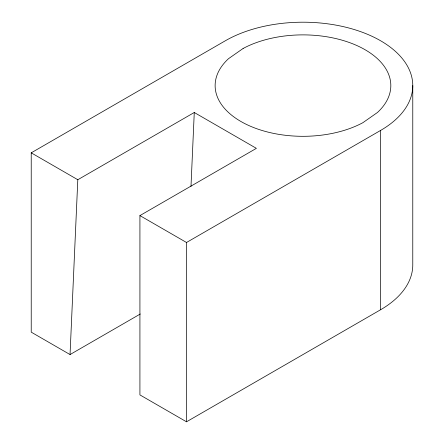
<?xml version="1.0" encoding="UTF-8"?>
<svg xmlns="http://www.w3.org/2000/svg" width="444" height="444" viewBox="0 0 444 444"><rect width="100%" height="100%" fill="white"/><g stroke="black" fill="none" stroke-linecap="round" stroke-linejoin="round"><path stroke-width="0.67" d="M380.619 309.734L380.619 130.419A109.807 63.398 0 0 0 380.619 40.77A109.807 63.398 0 0 0 225.33 40.77L31.224 152.836L31.224 332.145L70.041 354.562L77.805 179.731L194.272 112.493L256.388 148.352L139.921 215.595L139.921 394.905L186.508 421.8L380.619 309.734A109.807 63.398 0 0 0 412.776 264.907L412.776 85.598M190.987 186.43L194.272 112.493M139.921 215.595L186.508 242.491L380.619 130.419M70.041 354.562L140.282 314.008M31.224 152.836L77.805 179.731M186.508 242.491L186.508 421.8M243.118 48.474L228.516 58.686A87.845 50.716 0 0 0 247.047 124.703A87.845 50.716 0 0 0 362.831 122.716L377.433 112.504A87.845 50.716 0 0 0 358.902 46.487A87.845 50.716 0 0 0 243.118 48.474"/></g></svg>
